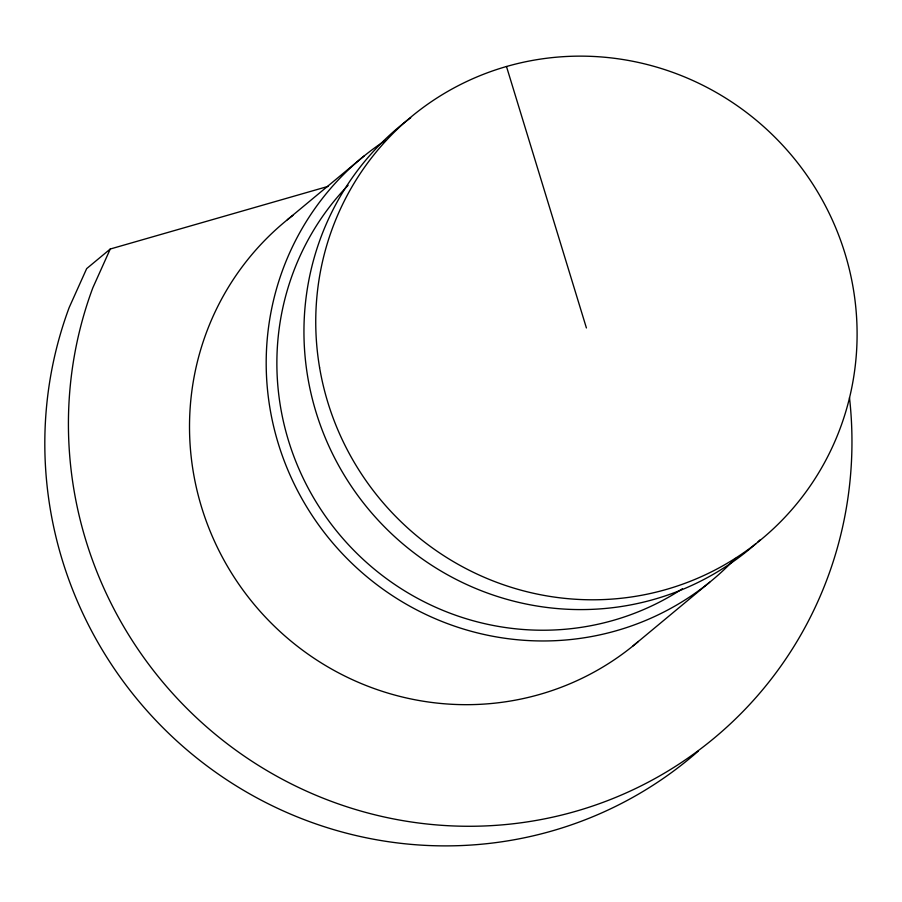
<?xml version="1.0" encoding="UTF-8"?>
<svg xmlns="http://www.w3.org/2000/svg" width="902" height="902" viewBox="0 0 902 902"><rect width="100%" height="100%" fill="white"/><g stroke="black" fill="none" stroke-linecap="round" stroke-linejoin="round"><path stroke-width="1.35" d="M328.148 186.364L110.258 249.02L92.805 287.862A397.105 388.04 50.3 0 0 412.812 822.207A397.105 388.04 50.3 0 0 849.492 397.635M110.258 249.02L86.671 268.616L69.206 307.458A397.105 388.04 50.3 0 0 216.322 772.71A397.105 388.04 50.3 0 0 698.249 751.152M287.366 219.738L364.047 156.035M633.001 645.945L709.682 582.23M506.484 66.5L586.413 327.956M756 543.613A274.366 268.108 50.3 0 1 366.291 506.518A274.366 268.108 50.3 0 1 410.669 117.79M760.172 539.847A274.366 268.108 50.3 0 1 758.097 541.741M682.442 588.724A263.542 257.521 50.3 0 1 338.577 533.443A263.542 257.521 50.3 0 1 348.104 185.316M735.401 558.383A274.366 268.108 50.3 0 1 331.271 541.211A274.366 268.108 50.3 0 1 385.605 140.317M638.39 641.457A274.366 268.108 50.3 0 1 251.85 601.6A274.366 268.108 50.3 0 1 292.879 215.409M319.59 367.554A274.366 268.108 50.3 0 0 759.236 541.065A274.366 268.108 50.3 0 0 680.424 75.261A274.366 268.108 50.3 0 0 319.59 367.554"/></g></svg>
